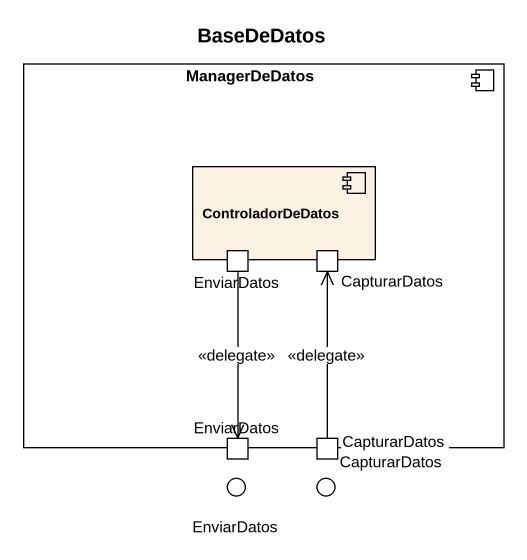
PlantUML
@startuml
title BaseDeDatos
component ManagerDeDatos {
  component ControladorDeDatos {
    port EnviarDatos <<Port>>
    port CapturarDatos <<Port>>
  }
  port "EnviarDatos" as EnviarDatos_2 <<Port>>
  port "CapturarDatos" as CapturarDatos_2 <<Port>>
}
() "EnviarDatos" as EnviarDatos_3
() "CapturarDatos" as CapturarDatos_3
EnviarDatos --> EnviarDatos_2 : <<delegate>>
CapturarDatos_2 -up-> CapturarDatos : <<delegate>>
@enduml
